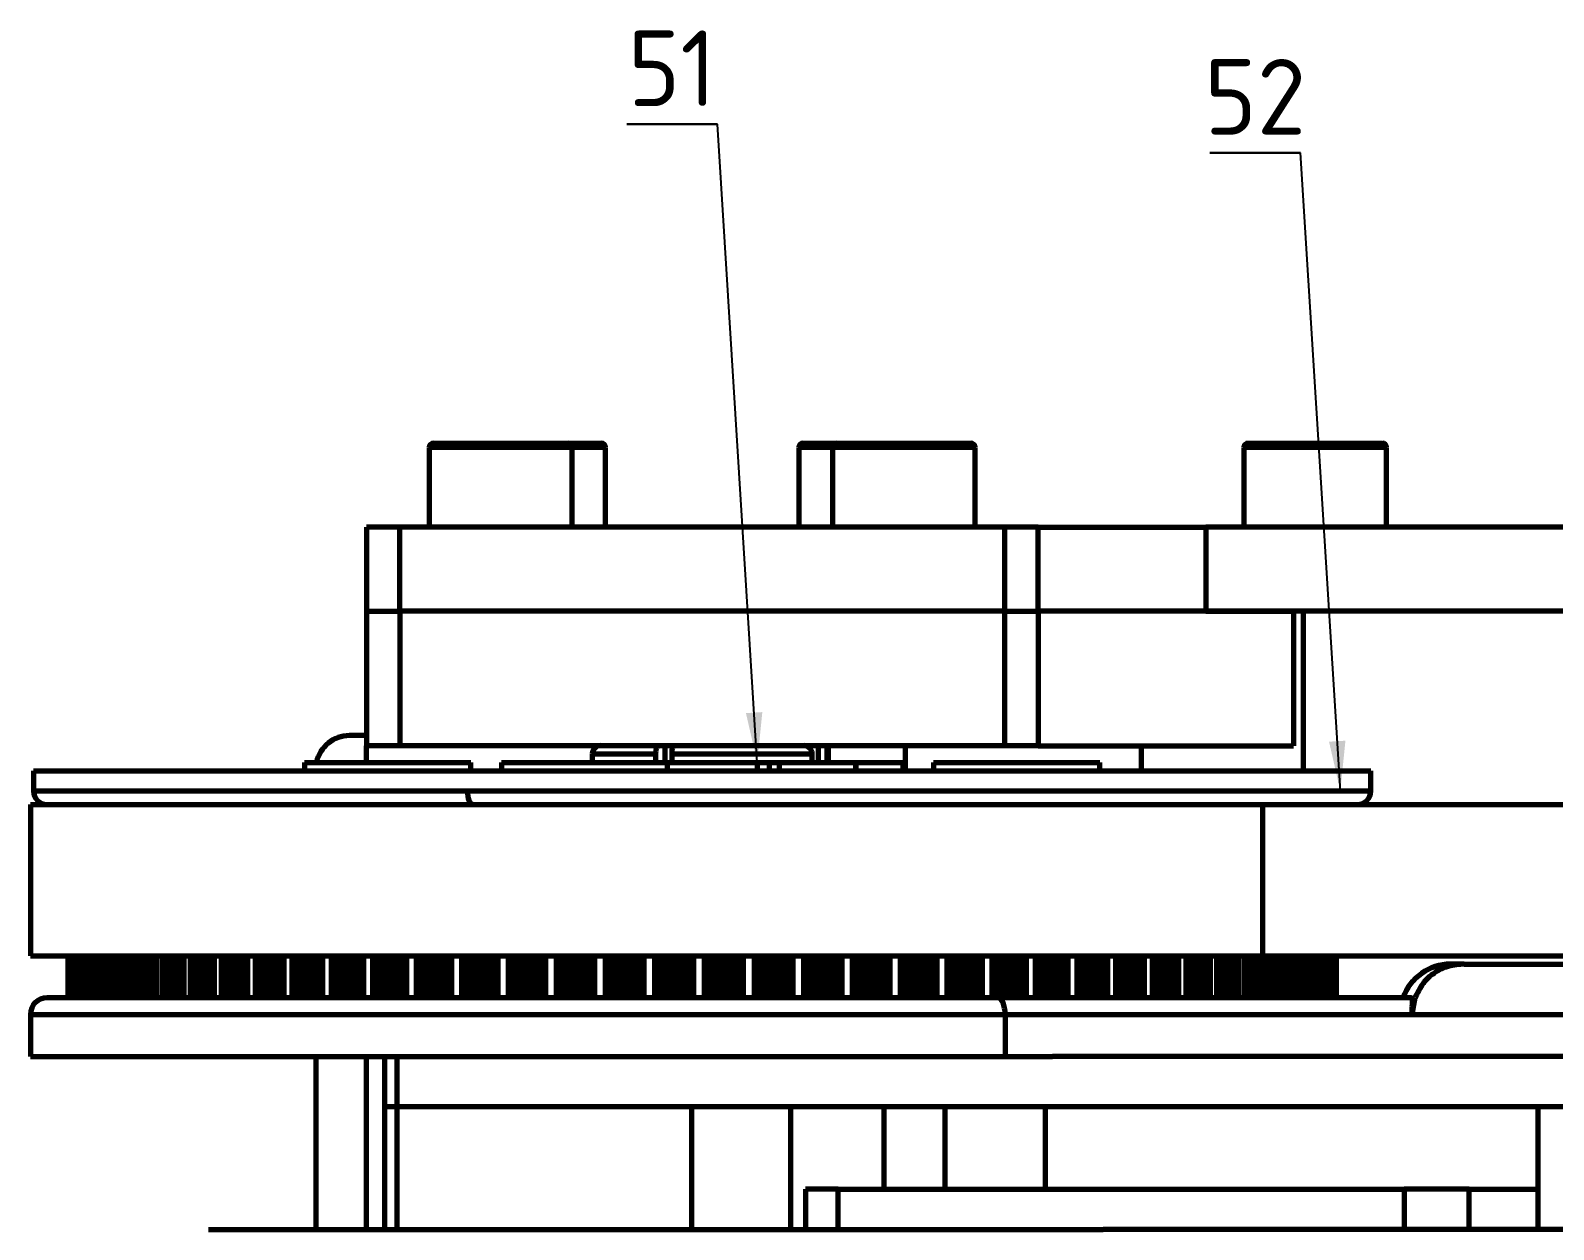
# Model space of a CAD drawing. Header units: millimetres. Extents: x -419 to 9215, y 1224 to 3301.
# Drawn here: x -247 to -146.3, y 1485.9 to 1565.2 of the extents above; entities that cross this region are included whole.
import ezdxf

# ---------------------------------------------------------------- set-up
doc = ezdxf.new("R2010")
doc.units = ezdxf.units.MM
doc.layers.add('0.3mm', color=240, linetype='Continuous', lineweight=30)
doc.layers.add('0.7mm', color=7, linetype='Continuous', lineweight=70)
doc.styles.get("Standard").update_dxf_attribs({"font": 'arial.ttf'})
doc.dimstyles.new('SLDDIMSTYLE0', dxfattribs={"dimtxt": 0.18, "dimasz": 3.302, "dimexe": 0, "dimexo": 0.0625, "dimgap": 0, "dimtad": 0, "dimtih": 1, "dimtoh": 1, "dimdec": 0, "dimrnd": 1e-09, "dimzin": 0, "dimdsep": 46, "dimtxsty": 'Standard', "dimsah": 1, "dimcen": 0.09, "dimadec": 0, "dimazin": 0, "dimtfac": 3.302, "dimtdec": 0, "dimtofl": 0, "dimtmove": 0, "dimatfit": 3, "dimfxl": 1, "dimfrac": 2, "dimtolj": 1, "dimtzin": 0, "dimarcsym": 0})

msp = doc.modelspace()

# ---------------------------------------------------------------- linework, layer by layer
at = {"layer": '0.3mm'}
for p, q in [((-201.57, 1558.98), (-207.57, 1558.98)), ((-162.99, 1557.09), (-168.99, 1557.09))]:
    msp.add_line(p, q, dxfattribs=at)
at = {"layer": '0.7mm', "color": 7, "linetype": 'Continuous', "lineweight": 70}
for p, q in [((-220.36, 1537.88), (-215.56, 1537.88)), ((-215.56, 1537.88), (-211.47, 1537.88)), ((-211.47, 1537.88), (-209.25, 1537.88)), ((-195.92, 1537.88), (-193.69, 1537.88)), ((-193.69, 1537.88), (-188.89, 1537.88)), ((-188.89, 1537.88), (-184.8, 1537.88)), ((-166.47, 1537.88), (-161.67, 1537.88)), ((-161.67, 1537.88), (-157.58, 1537.88)), ((-220.64, 1537.6), (-220.64, 1532.33)), ((-211.19, 1532.33), (-211.19, 1537.6)), ((-208.97, 1532.33), (-208.97, 1537.6)), ((-196.19, 1537.6), (-196.19, 1532.33)), ((-193.97, 1537.6), (-193.97, 1532.33)), ((-184.53, 1532.33), (-184.53, 1537.6)), ((-166.75, 1537.6), (-166.75, 1532.33)), ((-157.3, 1532.33), (-157.3, 1537.6)), ((-224.8, 1532.33), (-224.8, 1526.77)), ((-222.58, 1532.33), (-224.8, 1532.33)), ((-222.58, 1526.77), (-222.58, 1532.33)), ((-182.58, 1532.33), (-222.58, 1532.33)), ((-182.58, 1532.33), (-182.58, 1526.77)), ((-180.36, 1532.33), (-182.58, 1532.33)), ((-180.36, 1526.77), (-180.36, 1532.33)), ((-180.36, 1532.33), (-169.25, 1532.33)), ((-169.25, 1532.33), (-169.25, 1526.77)), ((-59.25, 1532.33), (-169.25, 1532.33)), ((-224.8, 1526.77), (-222.58, 1526.77)), ((-224.8, 1526.77), (-224.8, 1517.88)), ((-182.58, 1526.77), (-222.58, 1526.77)), ((-222.58, 1526.77), (-222.58, 1517.88)), ((-182.58, 1526.77), (-180.36, 1526.77)), ((-182.58, 1526.77), (-182.58, 1517.88)), ((-169.25, 1526.77), (-180.36, 1526.77)), ((-180.36, 1526.77), (-180.36, 1517.88)), ((-59.25, 1526.77), (-169.25, 1526.77)), ((-169.25, 1526.77), (-163.45, 1526.77)), ((-163.45, 1526.77), (-163.45, 1517.88)), ((-162.81, 1526.77), (-162.81, 1516.21)), ((-143.08, 1526.77), (-162.81, 1526.77)), ((-224.8, 1518.55), (-225.92, 1518.55)), ((-224.8, 1516.77), (-224.8, 1517.88)), ((-222.58, 1517.88), (-224.8, 1517.88)), ((-182.58, 1517.88), (-222.58, 1517.88)), ((-205.06, 1517.88), (-205.06, 1516.77)), ((-194.89, 1516.77), (-194.89, 1517.88)), ((-194.25, 1517.88), (-194.25, 1516.77)), ((-189.15, 1517.88), (-189.15, 1516.21)), ((-180.36, 1517.88), (-182.58, 1517.88)), ((-180.36, 1517.88), (-163.45, 1517.88)), ((-173.53, 1517.88), (-173.53, 1516.21)), ((-228.89, 1516.77), (-228.89, 1516.21)), ((-228.89, 1516.77), (-217.89, 1516.77)), ((-217.89, 1516.21), (-217.89, 1516.77)), ((-215.87, 1516.77), (-215.87, 1516.21)), ((-215.87, 1516.77), (-204.87, 1516.77)), ((-209.86, 1517.33), (-209.86, 1516.77)), ((-205.65, 1516.77), (-205.65, 1517.33)), ((-204.87, 1516.21), (-204.87, 1516.77)), ((-204.87, 1516.77), (-198.94, 1516.77)), ((-204.6, 1517.33), (-204.6, 1516.77)), ((-198.94, 1516.77), (-198.16, 1516.77)), ((-198.16, 1516.77), (-197.48, 1516.77)), ((-197.48, 1516.77), (-192.45, 1516.77)), ((-195.3, 1516.77), (-195.3, 1517.33)), ((-192.45, 1516.77), (-192.4, 1516.77)), ((-192.45, 1516.77), (-189.29, 1516.77)), ((-192.4, 1516.21), (-192.4, 1516.77)), ((-189.29, 1516.21), (-189.29, 1516.77)), ((-187.27, 1516.77), (-187.27, 1516.21)), ((-187.27, 1516.77), (-176.27, 1516.77)), ((-176.27, 1516.21), (-176.27, 1516.77)), ((-246.82, 1516.21), (-246.82, 1514.88)), ((-246.82, 1516.21), (-158.34, 1516.21)), ((-158.34, 1514.88), (-158.34, 1516.21)), ((-247.03, 1513.99), (-247.03, 1503.99)), ((-247.03, 1513.99), (-165.52, 1513.99)), ((-165.52, 1513.99), (-165.52, 1503.99)), ((-165.52, 1513.99), (-127.77, 1513.99)), ((-247.03, 1503.99), (-165.52, 1503.99)), ((-244.54, 1503.99), (-244.54, 1501.21)), ((-244.54, 1501.21), (-244.54, 1503.99)), ((-244.53, 1501.21), (-244.53, 1503.99)), ((-244.48, 1501.21), (-244.48, 1503.99)), ((-244.45, 1501.21), (-244.45, 1503.99)), ((-244.4, 1501.21), (-244.4, 1503.99)), ((-244.38, 1501.21), (-244.38, 1503.99)), ((-244.33, 1501.21), (-244.33, 1503.99)), ((-244.26, 1501.21), (-244.26, 1503.99)), ((-244.18, 1501.21), (-244.18, 1503.99)), ((-244.11, 1501.21), (-244.11, 1503.99)), ((-244, 1501.21), (-244, 1503.99)), ((-243.97, 1501.21), (-243.97, 1503.99)), ((-243.92, 1501.21), (-243.92, 1503.99)), ((-243.85, 1501.21), (-243.85, 1503.99)), ((-243.76, 1501.21), (-243.76, 1503.99)), ((-243.54, 1501.21), (-243.54, 1503.99)), ((-243.51, 1501.21), (-243.51, 1503.99)), ((-243.51, 1501.21), (-243.51, 1503.99)), ((-243.35, 1501.21), (-243.35, 1503.99)), ((-243.31, 1501.21), (-243.31, 1503.99)), ((-243.25, 1501.21), (-243.25, 1503.99)), ((-243.18, 1501.21), (-243.18, 1503.99)), ((-243.09, 1501.21), (-243.09, 1503.99)), ((-242.88, 1501.21), (-242.88, 1503.99)), ((-242.67, 1501.21), (-242.67, 1503.99)), ((-242.66, 1501.21), (-242.66, 1503.99)), ((-242.44, 1501.21), (-242.44, 1503.99)), ((-242.4, 1501.21), (-242.4, 1503.99)), ((-242.34, 1501.21), (-242.34, 1503.99)), ((-242.26, 1501.21), (-242.26, 1503.99)), ((-242.17, 1501.21), (-242.17, 1503.99)), ((-241.96, 1501.21), (-241.96, 1503.99)), ((-241.74, 1501.21), (-241.74, 1503.99)), ((-241.57, 1501.21), (-241.57, 1503.99)), ((-241.56, 1501.21), (-241.56, 1503.99)), ((-241.29, 1501.21), (-241.29, 1503.99)), ((-241.24, 1501.21), (-241.24, 1503.99)), ((-241.17, 1501.21), (-241.17, 1503.99)), ((-241.1, 1501.21), (-241.1, 1503.99)), ((-241.01, 1501.21), (-241.01, 1503.99)), ((-240.8, 1501.21), (-240.8, 1503.99)), ((-240.58, 1501.21), (-240.58, 1503.99)), ((-240.35, 1501.21), (-240.35, 1503.99)), ((-240.24, 1501.21), (-240.24, 1503.99)), ((-240.22, 1501.21), (-240.22, 1503.99)), ((-239.9, 1501.21), (-239.9, 1503.99)), ((-239.84, 1501.21), (-239.84, 1503.99)), ((-239.77, 1501.21), (-239.77, 1503.99)), ((-239.7, 1501.21), (-239.7, 1503.99)), ((-239.61, 1501.21), (-239.61, 1503.99)), ((-239.4, 1501.21), (-239.4, 1503.99)), ((-239.18, 1501.21), (-239.18, 1503.99)), ((-238.96, 1501.21), (-238.96, 1503.99)), ((-238.73, 1501.21), (-238.73, 1503.99)), ((-238.68, 1501.21), (-238.68, 1503.99)), ((-238.65, 1501.21), (-238.65, 1503.99)), ((-238.27, 1501.21), (-238.27, 1503.99)), ((-238.22, 1501.21), (-238.22, 1503.99)), ((-238.14, 1501.21), (-238.14, 1503.99)), ((-238.07, 1501.21), (-238.07, 1503.99)), ((-237.98, 1501.21), (-237.98, 1503.99)), ((-237.78, 1501.21), (-237.78, 1503.99)), ((-237.56, 1501.21), (-237.56, 1503.99)), ((-237.34, 1501.21), (-237.34, 1503.99)), ((-237.11, 1501.21), (-237.11, 1503.99)), ((-236.92, 1501.21), (-236.92, 1503.99)), ((-236.89, 1501.21), (-236.89, 1503.99)), ((-236.89, 1501.21), (-236.89, 1503.99)), ((-236.85, 1501.21), (-236.85, 1503.99)), ((-236.43, 1501.21), (-236.43, 1503.99)), ((-236.37, 1501.21), (-236.37, 1503.99)), ((-236.3, 1501.21), (-236.3, 1503.99)), ((-236.22, 1501.21), (-236.22, 1503.99)), ((-236.13, 1501.21), (-236.13, 1503.99)), ((-235.94, 1501.21), (-235.94, 1503.99)), ((-235.73, 1501.21), (-235.73, 1503.99)), ((-235.51, 1501.21), (-235.51, 1503.99)), ((-235.28, 1501.21), (-235.28, 1503.99)), ((-235.08, 1501.21), (-235.08, 1503.99)), ((-234.91, 1501.21), (-234.91, 1503.99)), ((-234.9, 1501.21), (-234.9, 1503.99)), ((-234.89, 1501.21), (-234.89, 1503.99)), ((-234.85, 1501.21), (-234.85, 1503.99)), ((-234.38, 1501.21), (-234.38, 1503.99)), ((-234.32, 1501.21), (-234.32, 1503.99)), ((-234.24, 1501.21), (-234.24, 1503.99)), ((-234.16, 1501.21), (-234.16, 1503.99)), ((-234.08, 1501.21), (-234.08, 1503.99)), ((-233.89, 1501.21), (-233.89, 1503.99)), ((-233.69, 1501.21), (-233.69, 1503.99)), ((-233.48, 1501.21), (-233.48, 1503.99)), ((-233.25, 1501.21), (-233.25, 1503.99)), ((-233.05, 1501.21), (-233.05, 1503.99)), ((-232.86, 1501.21), (-232.86, 1503.99)), ((-232.71, 1501.21), (-232.71, 1503.99)), ((-232.69, 1501.21), (-232.69, 1503.99)), ((-232.64, 1501.21), (-232.64, 1503.99)), ((-232.14, 1501.21), (-232.14, 1503.99)), ((-232.07, 1501.21), (-232.07, 1503.99)), ((-231.99, 1501.21), (-231.99, 1503.99)), ((-231.91, 1501.21), (-231.91, 1503.99)), ((-231.83, 1501.21), (-231.83, 1503.99)), ((-231.66, 1501.21), (-231.66, 1503.99)), ((-231.46, 1501.21), (-231.46, 1503.99)), ((-231.25, 1501.21), (-231.25, 1503.99)), ((-231.03, 1501.21), (-231.03, 1503.99)), ((-230.82, 1501.21), (-230.82, 1503.99)), ((-230.63, 1501.21), (-230.63, 1503.99)), ((-230.46, 1501.21), (-230.46, 1503.99)), ((-230.33, 1501.21), (-230.33, 1503.99)), ((-230.31, 1501.21), (-230.31, 1503.99)), ((-230.25, 1501.21), (-230.25, 1503.99)), ((-229.71, 1501.21), (-229.71, 1503.99)), ((-229.63, 1501.21), (-229.63, 1503.99)), ((-229.56, 1501.21), (-229.56, 1503.99)), ((-229.48, 1501.21), (-229.48, 1503.99)), ((-229.4, 1501.21), (-229.4, 1503.99)), ((-229.24, 1501.21), (-229.24, 1503.99)), ((-229.05, 1501.21), (-229.05, 1503.99)), ((-228.85, 1501.21), (-228.85, 1503.99)), ((-228.63, 1501.21), (-228.63, 1503.99)), ((-228.42, 1501.21), (-228.42, 1503.99)), ((-228.23, 1501.21), (-228.23, 1503.99)), ((-228.05, 1501.21), (-228.05, 1503.99)), ((-227.89, 1501.21), (-227.89, 1503.99)), ((-227.78, 1501.21), (-227.78, 1503.99)), ((-227.78, 1501.21), (-227.78, 1503.99)), ((-227.75, 1501.21), (-227.75, 1503.99)), ((-227.69, 1501.21), (-227.69, 1503.99)), ((-227.11, 1501.21), (-227.11, 1503.99)), ((-227.04, 1501.21), (-227.04, 1503.99)), ((-226.96, 1501.21), (-226.96, 1503.99)), ((-226.88, 1501.21), (-226.88, 1503.99)), ((-226.81, 1501.21), (-226.81, 1503.99)), ((-226.66, 1501.21), (-226.66, 1503.99)), ((-226.48, 1501.21), (-226.48, 1503.99)), ((-226.28, 1501.21), (-226.28, 1503.99)), ((-226.07, 1501.21), (-226.07, 1503.99)), ((-225.87, 1501.21), (-225.87, 1503.99)), ((-225.67, 1501.21), (-225.67, 1503.99)), ((-225.49, 1501.21), (-225.49, 1503.99)), ((-225.32, 1501.21), (-225.32, 1503.99)), ((-225.17, 1501.21), (-225.17, 1503.99)), ((-225.08, 1501.21), (-225.08, 1503.99)), ((-225.07, 1501.21), (-225.07, 1503.99)), ((-225.04, 1501.21), (-225.04, 1503.99)), ((-224.98, 1501.21), (-224.98, 1503.99)), ((-224.37, 1501.21), (-224.37, 1503.99)), ((-224.29, 1501.21), (-224.29, 1503.99)), ((-224.21, 1501.21), (-224.21, 1503.99)), ((-224.13, 1501.21), (-224.13, 1503.99)), ((-224.07, 1501.21), (-224.07, 1503.99)), ((-223.93, 1501.21), (-223.93, 1503.99)), ((-223.76, 1501.21), (-223.76, 1503.99)), ((-223.57, 1501.21), (-223.57, 1503.99)), ((-223.37, 1501.21), (-223.37, 1503.99)), ((-223.17, 1501.21), (-223.17, 1503.99)), ((-222.97, 1501.21), (-222.97, 1503.99)), ((-222.78, 1501.21), (-222.78, 1503.99)), ((-222.61, 1501.21), (-222.61, 1503.99)), ((-222.45, 1501.21), (-222.45, 1503.99)), ((-222.31, 1501.21), (-222.31, 1503.99)), ((-222.24, 1501.21), (-222.24, 1503.99)), ((-222.23, 1501.21), (-222.23, 1503.99)), ((-222.19, 1501.21), (-222.19, 1503.99)), ((-222.13, 1501.21), (-222.13, 1503.99)), ((-221.49, 1501.21), (-221.49, 1503.99)), ((-221.4, 1501.21), (-221.4, 1503.99)), ((-221.33, 1501.21), (-221.33, 1503.99)), ((-221.25, 1501.21), (-221.25, 1503.99)), ((-221.19, 1501.21), (-221.19, 1503.99)), ((-221.06, 1501.21), (-221.06, 1503.99)), ((-220.91, 1501.21), (-220.91, 1503.99)), ((-220.73, 1501.21), (-220.73, 1503.99)), ((-220.54, 1501.21), (-220.54, 1503.99)), ((-220.34, 1501.21), (-220.34, 1503.99)), ((-220.14, 1501.21), (-220.14, 1503.99)), ((-219.95, 1501.21), (-219.95, 1503.99)), ((-219.77, 1501.21), (-219.77, 1503.99)), ((-219.6, 1501.21), (-219.6, 1503.99)), ((-219.46, 1501.21), (-219.46, 1503.99)), ((-219.34, 1501.21), (-219.34, 1503.99)), ((-219.29, 1501.21), (-219.29, 1503.99)), ((-219.27, 1501.21), (-219.27, 1503.99)), ((-219.22, 1501.21), (-219.22, 1503.99)), ((-219.15, 1501.21), (-219.15, 1503.99)), ((-218.49, 1501.21), (-218.49, 1503.99)), ((-218.4, 1501.21), (-218.4, 1503.99)), ((-218.33, 1501.21), (-218.33, 1503.99)), ((-218.26, 1501.21), (-218.26, 1503.99)), ((-218.2, 1501.21), (-218.2, 1503.99)), ((-218.09, 1501.21), (-218.09, 1503.99)), ((-217.94, 1501.21), (-217.94, 1503.99)), ((-217.78, 1501.21), (-217.78, 1503.99)), ((-217.6, 1501.21), (-217.6, 1503.99)), ((-217.4, 1501.21), (-217.4, 1503.99)), ((-217.21, 1501.21), (-217.21, 1503.99)), ((-217.01, 1501.21), (-217.01, 1503.99)), ((-216.83, 1501.21), (-216.83, 1503.99)), ((-216.65, 1501.21), (-216.65, 1503.99)), ((-216.5, 1501.21), (-216.5, 1503.99)), ((-216.37, 1501.21), (-216.37, 1503.99)), ((-216.26, 1501.21), (-216.26, 1503.99)), ((-216.22, 1501.21), (-216.22, 1503.99)), ((-216.2, 1501.21), (-216.2, 1503.99)), ((-216.15, 1501.21), (-216.15, 1503.99)), ((-216.08, 1501.21), (-216.08, 1503.99)), ((-215.39, 1501.21), (-215.39, 1503.99)), ((-215.31, 1501.21), (-215.31, 1503.99)), ((-215.23, 1501.21), (-215.23, 1503.99)), ((-215.17, 1501.21), (-215.17, 1503.99)), ((-215.12, 1501.21), (-215.12, 1503.99)), ((-215.02, 1501.21), (-215.02, 1503.99)), ((-214.89, 1501.21), (-214.89, 1503.99)), ((-214.74, 1501.21), (-214.74, 1503.99)), ((-214.56, 1501.21), (-214.56, 1503.99)), ((-214.37, 1501.21), (-214.37, 1503.99)), ((-214.18, 1501.21), (-214.18, 1503.99)), ((-213.99, 1501.21), (-213.99, 1503.99)), ((-213.8, 1501.21), (-213.8, 1503.99)), ((-213.62, 1501.21), (-213.62, 1503.99)), ((-213.45, 1501.21), (-213.45, 1503.99)), ((-213.31, 1501.21), (-213.31, 1503.99)), ((-213.19, 1501.21), (-213.19, 1503.99)), ((-213.12, 1501.21), (-213.12, 1503.99)), ((-213.08, 1501.21), (-213.08, 1503.99)), ((-213.08, 1501.21), (-213.08, 1503.99)), ((-213.05, 1501.21), (-213.05, 1503.99)), ((-212.99, 1501.21), (-212.99, 1503.99)), ((-212.92, 1501.21), (-212.92, 1503.99)), ((-212.22, 1501.21), (-212.22, 1503.99)), ((-212.13, 1501.21), (-212.13, 1503.99)), ((-212.06, 1501.21), (-212.06, 1503.99)), ((-212, 1501.21), (-212, 1503.99)), ((-211.95, 1501.21), (-211.95, 1503.99)), ((-211.87, 1501.21), (-211.87, 1503.99)), ((-211.75, 1501.21), (-211.75, 1503.99)), ((-211.62, 1501.21), (-211.62, 1503.99)), ((-211.45, 1501.21), (-211.45, 1503.99)), ((-211.27, 1501.21), (-211.27, 1503.99)), ((-211.08, 1501.21), (-211.08, 1503.99)), ((-210.89, 1501.21), (-210.89, 1503.99)), ((-210.7, 1501.21), (-210.7, 1503.99)), ((-210.51, 1501.21), (-210.51, 1503.99)), ((-210.34, 1501.21), (-210.34, 1503.99)), ((-210.19, 1501.21), (-210.19, 1503.99)), ((-210.06, 1501.21), (-210.06, 1503.99)), ((-209.97, 1501.21), (-209.97, 1503.99)), ((-209.91, 1501.21), (-209.91, 1503.99)), ((-209.88, 1501.21), (-209.88, 1503.99)), ((-209.88, 1501.21), (-209.88, 1503.99)), ((-209.87, 1501.21), (-209.87, 1503.99)), ((-209.83, 1501.21), (-209.83, 1503.99)), ((-209.77, 1501.21), (-209.77, 1503.99)), ((-209.69, 1501.21), (-209.69, 1503.99)), ((-208.98, 1501.21), (-208.98, 1503.99)), ((-208.9, 1501.21), (-208.9, 1503.99)), ((-208.83, 1501.21), (-208.83, 1503.99)), ((-208.77, 1501.21), (-208.77, 1503.99)), ((-208.73, 1501.21), (-208.73, 1503.99)), ((-208.66, 1501.21), (-208.66, 1503.99)), ((-208.56, 1501.21), (-208.56, 1503.99)), ((-208.44, 1501.21), (-208.44, 1503.99)), ((-208.29, 1501.21), (-208.29, 1503.99)), ((-208.11, 1501.21), (-208.11, 1503.99)), ((-207.93, 1501.21), (-207.93, 1503.99)), ((-207.74, 1501.21), (-207.74, 1503.99)), ((-207.55, 1501.21), (-207.55, 1503.99)), ((-207.36, 1501.21), (-207.36, 1503.99)), ((-207.18, 1501.21), (-207.18, 1503.99)), ((-207.02, 1501.21), (-207.02, 1503.99)), ((-206.87, 1501.21), (-206.87, 1503.99)), ((-206.77, 1501.21), (-206.77, 1503.99)), ((-206.7, 1501.21), (-206.7, 1503.99)), ((-206.65, 1501.21), (-206.65, 1503.99)), ((-206.63, 1501.21), (-206.63, 1503.99)), ((-206.61, 1501.21), (-206.61, 1503.99)), ((-206.57, 1501.21), (-206.57, 1503.99)), ((-206.51, 1501.21), (-206.51, 1503.99)), ((-206.43, 1501.21), (-206.43, 1503.99)), ((-205.71, 1501.21), (-205.71, 1503.99)), ((-205.63, 1501.21), (-205.63, 1503.99)), ((-205.56, 1501.21), (-205.56, 1503.99)), ((-205.5, 1501.21), (-205.5, 1503.99)), ((-205.47, 1501.21), (-205.47, 1503.99)), ((-205.42, 1501.21), (-205.42, 1503.99)), ((-205.34, 1501.21), (-205.34, 1503.99)), ((-205.23, 1501.21), (-205.23, 1503.99)), ((-205.09, 1501.21), (-205.09, 1503.99)), ((-204.93, 1501.21), (-204.93, 1503.99)), ((-204.75, 1501.21), (-204.75, 1503.99)), ((-204.56, 1501.21), (-204.56, 1503.99)), ((-204.37, 1501.21), (-204.37, 1503.99)), ((-204.18, 1501.21), (-204.18, 1503.99)), ((-203.99, 1501.21), (-203.99, 1503.99)), ((-203.82, 1501.21), (-203.82, 1503.99)), ((-203.67, 1501.21), (-203.67, 1503.99)), ((-203.55, 1501.21), (-203.55, 1503.99)), ((-203.46, 1501.21), (-203.46, 1503.99)), ((-203.39, 1501.21), (-203.39, 1503.99)), ((-203.36, 1501.21), (-203.36, 1503.99)), ((-203.33, 1501.21), (-203.33, 1503.99)), ((-203.29, 1501.21), (-203.29, 1503.99)), ((-203.22, 1501.21), (-203.22, 1503.99)), ((-203.14, 1501.21), (-203.14, 1503.99)), ((-202.42, 1501.21), (-202.42, 1503.99)), ((-202.33, 1501.21), (-202.33, 1503.99)), ((-202.27, 1501.21), (-202.27, 1503.99)), ((-202.22, 1501.21), (-202.22, 1503.99)), ((-202.2, 1501.21), (-202.2, 1503.99)), ((-202.16, 1501.21), (-202.16, 1503.99)), ((-202.09, 1501.21), (-202.09, 1503.99)), ((-202, 1501.21), (-202, 1503.99)), ((-201.88, 1501.21), (-201.88, 1503.99)), ((-201.72, 1501.21), (-201.72, 1503.99)), ((-201.55, 1501.21), (-201.55, 1503.99)), ((-201.37, 1501.21), (-201.37, 1503.99)), ((-201.18, 1501.21), (-201.18, 1503.99)), ((-200.98, 1501.21), (-200.98, 1503.99)), ((-200.8, 1501.21), (-200.8, 1503.99)), ((-200.62, 1501.21), (-200.62, 1503.99)), ((-200.45, 1501.21), (-200.45, 1503.99)), ((-200.32, 1501.21), (-200.32, 1503.99)), ((-200.21, 1501.21), (-200.21, 1503.99)), ((-200.13, 1501.21), (-200.13, 1503.99)), ((-200.08, 1501.21), (-200.08, 1503.99)), ((-200.05, 1501.21), (-200.05, 1503.99)), ((-200, 1501.21), (-200, 1503.99)), ((-199.93, 1501.21), (-199.93, 1503.99)), ((-199.84, 1501.21), (-199.84, 1503.99)), ((-199.13, 1501.21), (-199.13, 1503.99)), ((-199.04, 1501.21), (-199.04, 1503.99)), ((-198.98, 1501.21), (-198.98, 1503.99)), ((-198.94, 1501.21), (-198.94, 1503.99)), ((-198.92, 1501.21), (-198.92, 1503.99)), ((-198.9, 1501.21), (-198.9, 1503.99)), ((-198.85, 1501.21), (-198.85, 1503.99)), ((-198.78, 1501.21), (-198.78, 1503.99)), ((-198.67, 1501.21), (-198.67, 1503.99)), ((-198.52, 1501.21), (-198.52, 1503.99)), ((-198.36, 1501.21), (-198.36, 1503.99)), ((-198.18, 1501.21), (-198.18, 1503.99)), ((-197.99, 1501.21), (-197.99, 1503.99)), ((-197.8, 1501.21), (-197.8, 1503.99)), ((-197.61, 1501.21), (-197.61, 1503.99)), ((-197.43, 1501.21), (-197.43, 1503.99)), ((-197.25, 1501.21), (-197.25, 1503.99)), ((-197.1, 1501.21), (-197.1, 1503.99)), ((-196.98, 1501.21), (-196.98, 1503.99)), ((-196.89, 1501.21), (-196.89, 1503.99)), ((-196.82, 1501.21), (-196.82, 1503.99)), ((-196.78, 1501.21), (-196.78, 1503.99)), ((-196.72, 1501.21), (-196.72, 1503.99)), ((-196.65, 1501.21), (-196.65, 1503.99)), ((-196.57, 1501.21), (-196.57, 1503.99)), ((-195.86, 1501.21), (-195.86, 1503.99)), ((-195.78, 1501.21), (-195.78, 1503.99)), ((-195.72, 1501.21), (-195.72, 1503.99)), ((-195.68, 1501.21), (-195.68, 1503.99)), ((-195.67, 1501.21), (-195.67, 1503.99)), ((-195.66, 1501.21), (-195.66, 1503.99)), ((-195.63, 1501.21), (-195.63, 1503.99)), ((-195.57, 1501.21), (-195.57, 1503.99)), ((-195.48, 1501.21), (-195.48, 1503.99)), ((-195.35, 1501.21), (-195.35, 1503.99)), ((-195.2, 1501.21), (-195.2, 1503.99)), ((-195.02, 1501.21), (-195.02, 1503.99)), ((-194.84, 1501.21), (-194.84, 1503.99)), ((-194.65, 1501.21), (-194.65, 1503.99)), ((-194.46, 1501.21), (-194.46, 1503.99)), ((-194.27, 1501.21), (-194.27, 1503.99)), ((-194.08, 1501.21), (-194.08, 1503.99)), ((-193.92, 1501.21), (-193.92, 1503.99)), ((-193.79, 1501.21), (-193.79, 1503.99)), ((-193.68, 1501.21), (-193.68, 1503.99)), ((-193.59, 1501.21), (-193.59, 1503.99)), ((-193.55, 1501.21), (-193.55, 1503.99)), ((-193.49, 1501.21), (-193.49, 1503.99)), ((-193.41, 1501.21), (-193.41, 1503.99)), ((-193.33, 1501.21), (-193.33, 1503.99)), ((-192.63, 1501.21), (-192.63, 1503.99)), ((-192.55, 1501.21), (-192.55, 1503.99)), ((-192.5, 1501.21), (-192.5, 1503.99)), ((-192.46, 1501.21), (-192.46, 1503.99)), ((-192.46, 1501.21), (-192.46, 1503.99)), ((-192.46, 1501.21), (-192.46, 1503.99)), ((-192.42, 1501.21), (-192.42, 1503.99)), ((-192.34, 1501.21), (-192.34, 1503.99)), ((-192.22, 1501.21), (-192.22, 1503.99)), ((-192.08, 1501.21), (-192.08, 1503.99)), ((-191.91, 1501.21), (-191.91, 1503.99)), ((-191.73, 1501.21), (-191.73, 1503.99)), ((-191.54, 1501.21), (-191.54, 1503.99)), ((-191.35, 1501.21), (-191.35, 1503.99)), ((-191.16, 1501.21), (-191.16, 1503.99)), ((-190.97, 1501.21), (-190.97, 1503.99)), ((-190.79, 1501.21), (-190.79, 1503.99)), ((-190.65, 1501.21), (-190.65, 1503.99)), ((-190.52, 1501.21), (-190.52, 1503.99)), ((-190.42, 1501.21), (-190.42, 1503.99)), ((-190.37, 1501.21), (-190.37, 1503.99)), ((-190.31, 1501.21), (-190.31, 1503.99)), ((-190.23, 1501.21), (-190.23, 1503.99)), ((-190.14, 1501.21), (-190.14, 1503.99)), ((-189.46, 1501.21), (-189.46, 1503.99)), ((-189.39, 1501.21), (-189.39, 1503.99)), ((-189.34, 1501.21), (-189.34, 1503.99)), ((-189.31, 1501.21), (-189.31, 1503.99)), ((-189.27, 1501.21), (-189.27, 1503.99)), ((-189.16, 1501.21), (-189.16, 1503.99)), ((-189.02, 1501.21), (-189.02, 1503.99)), ((-188.87, 1501.21), (-188.87, 1503.99)), ((-188.69, 1501.21), (-188.69, 1503.99)), ((-188.51, 1501.21), (-188.51, 1503.99)), ((-188.31, 1501.21), (-188.31, 1503.99)), ((-188.12, 1501.21), (-188.12, 1503.99)), ((-187.92, 1501.21), (-187.92, 1503.99)), ((-187.74, 1501.21), (-187.74, 1503.99)), ((-187.58, 1501.21), (-187.58, 1503.99)), ((-187.44, 1501.21), (-187.44, 1503.99)), ((-187.32, 1501.21), (-187.32, 1503.99)), ((-187.27, 1501.21), (-187.27, 1503.99)), ((-187.2, 1501.21), (-187.2, 1503.99)), ((-187.12, 1501.21), (-187.12, 1503.99)), ((-187.04, 1501.21), (-187.04, 1503.99)), ((-186.37, 1501.21), (-186.37, 1503.99)), ((-186.3, 1501.21), (-186.3, 1503.99)), ((-186.26, 1501.21), (-186.26, 1503.99)), ((-186.24, 1501.21), (-186.24, 1503.99)), ((-186.17, 1501.21), (-186.17, 1503.99)), ((-186.05, 1501.21), (-186.05, 1503.99)), ((-185.9, 1501.21), (-185.9, 1503.99)), ((-185.74, 1501.21), (-185.74, 1503.99)), ((-185.56, 1501.21), (-185.56, 1503.99)), ((-185.37, 1501.21), (-185.37, 1503.99)), ((-185.17, 1501.21), (-185.17, 1503.99)), ((-184.97, 1501.21), (-184.97, 1503.99)), ((-184.78, 1501.21), (-184.78, 1503.99)), ((-184.6, 1501.21), (-184.6, 1503.99)), ((-184.45, 1501.21), (-184.45, 1503.99)), ((-184.32, 1501.21), (-184.32, 1503.99)), ((-184.26, 1501.21), (-184.26, 1503.99)), ((-184.19, 1501.21), (-184.19, 1503.99)), ((-184.11, 1501.21), (-184.11, 1503.99)), ((-184.03, 1501.21), (-184.03, 1503.99)), ((-183.39, 1501.21), (-183.39, 1503.99)), ((-183.32, 1501.21), (-183.32, 1503.99)), ((-183.28, 1501.21), (-183.28, 1503.99)), ((-183.27, 1501.21), (-183.27, 1503.99)), ((-183.18, 1501.21), (-183.18, 1503.99)), ((-183.05, 1501.21), (-183.05, 1503.99)), ((-182.89, 1501.21), (-182.89, 1503.99)), ((-182.71, 1501.21), (-182.71, 1503.99)), ((-182.52, 1501.21), (-182.52, 1503.99)), ((-182.33, 1501.21), (-182.33, 1503.99)), ((-182.13, 1501.21), (-182.13, 1503.99)), ((-181.92, 1501.21), (-181.92, 1503.99)), ((-181.74, 1501.21), (-181.74, 1503.99)), ((-181.57, 1501.21), (-181.57, 1503.99)), ((-181.43, 1501.21), (-181.43, 1503.99)), ((-181.37, 1501.21), (-181.37, 1503.99)), ((-181.29, 1501.21), (-181.29, 1503.99)), ((-181.21, 1501.21), (-181.21, 1503.99)), ((-181.13, 1501.21), (-181.13, 1503.99)), ((-180.52, 1501.21), (-180.52, 1503.99)), ((-180.46, 1501.21), (-180.46, 1503.99)), ((-180.42, 1501.21), (-180.42, 1503.99)), ((-180.41, 1501.21), (-180.41, 1503.99)), ((-180.31, 1501.21), (-180.31, 1503.99)), ((-180.16, 1501.21), (-180.16, 1503.99)), ((-179.99, 1501.21), (-179.99, 1503.99)), ((-179.81, 1501.21), (-179.81, 1503.99)), ((-179.61, 1501.21), (-179.61, 1503.99)), ((-179.41, 1501.21), (-179.41, 1503.99)), ((-179.2, 1501.21), (-179.2, 1503.99)), ((-179, 1501.21), (-179, 1503.99)), ((-178.83, 1501.21), (-178.83, 1503.99)), ((-178.67, 1501.21), (-178.67, 1503.99)), ((-178.6, 1501.21), (-178.6, 1503.99)), ((-178.53, 1501.21), (-178.53, 1503.99)), ((-178.45, 1501.21), (-178.45, 1503.99)), ((-178.37, 1501.21), (-178.37, 1503.99)), ((-177.78, 1501.21), (-177.78, 1503.99)), ((-177.73, 1501.21), (-177.73, 1503.99)), ((-177.7, 1501.21), (-177.7, 1503.99)), ((-177.7, 1501.21), (-177.7, 1503.99)), ((-177.57, 1501.21), (-177.57, 1503.99)), ((-177.41, 1501.21), (-177.41, 1503.99)), ((-177.23, 1501.21), (-177.23, 1503.99)), ((-177.04, 1501.21), (-177.04, 1503.99)), ((-176.83, 1501.21), (-176.83, 1503.99)), ((-176.61, 1501.21), (-176.61, 1503.99)), ((-176.41, 1501.21), (-176.41, 1503.99)), ((-176.22, 1501.21), (-176.22, 1503.99)), ((-176.06, 1501.21), (-176.06, 1503.99)), ((-175.99, 1501.21), (-175.99, 1503.99)), ((-175.91, 1501.21), (-175.91, 1503.99)), ((-175.83, 1501.21), (-175.83, 1503.99)), ((-175.75, 1501.21), (-175.75, 1503.99)), ((-175.21, 1501.21), (-175.21, 1503.99)), ((-175.15, 1501.21), (-175.15, 1503.99)), ((-175.13, 1501.21), (-175.13, 1503.99)), ((-174.98, 1501.21), (-174.98, 1503.99)), ((-174.81, 1501.21), (-174.81, 1503.99)), ((-174.62, 1501.21), (-174.62, 1503.99)), ((-174.41, 1501.21), (-174.41, 1503.99)), ((-174.19, 1501.21), (-174.19, 1503.99)), ((-173.98, 1501.21), (-173.98, 1503.99)), ((-173.79, 1501.21), (-173.79, 1503.99)), ((-173.61, 1501.21), (-173.61, 1503.99)), ((-173.53, 1501.21), (-173.53, 1503.99)), ((-173.46, 1501.21), (-173.46, 1503.99)), ((-173.38, 1501.21), (-173.38, 1503.99)), ((-173.31, 1501.21), (-173.31, 1503.99)), ((-172.79, 1501.21), (-172.79, 1503.99)), ((-172.75, 1501.21), (-172.75, 1503.99)), ((-172.73, 1501.21), (-172.73, 1503.99)), ((-172.72, 1501.21), (-172.72, 1503.99)), ((-172.56, 1501.21), (-172.56, 1503.99)), ((-172.37, 1501.21), (-172.37, 1503.99)), ((-172.17, 1501.21), (-172.17, 1503.99)), ((-171.94, 1501.21), (-171.94, 1503.99)), ((-171.73, 1501.21), (-171.73, 1503.99)), ((-171.53, 1501.21), (-171.53, 1503.99)), ((-171.34, 1501.21), (-171.34, 1503.99)), ((-171.26, 1501.21), (-171.26, 1503.99)), ((-171.18, 1501.21), (-171.18, 1503.99)), ((-171.11, 1501.21), (-171.11, 1503.99)), ((-171.04, 1501.21), (-171.04, 1503.99)), ((-170.57, 1501.21), (-170.57, 1503.99)), ((-170.53, 1501.21), (-170.53, 1503.99)), ((-170.52, 1501.21), (-170.52, 1503.99)), ((-170.49, 1501.21), (-170.49, 1503.99)), ((-170.31, 1501.21), (-170.31, 1503.99)), ((-170.11, 1501.21), (-170.11, 1503.99)), ((-169.88, 1501.21), (-169.88, 1503.99)), ((-169.67, 1501.21), (-169.67, 1503.99)), ((-169.46, 1501.21), (-169.46, 1503.99)), ((-169.26, 1501.21), (-169.26, 1503.99)), ((-169.18, 1501.21), (-169.18, 1503.99)), ((-169.1, 1501.21), (-169.1, 1503.99)), ((-169.03, 1501.21), (-169.03, 1503.99)), ((-168.96, 1501.21), (-168.96, 1503.99)), ((-168.54, 1501.21), (-168.54, 1503.99)), ((-168.5, 1501.21), (-168.5, 1503.99)), ((-168.5, 1501.21), (-168.5, 1503.99)), ((-168.45, 1501.21), (-168.45, 1503.99)), ((-168.26, 1501.21), (-168.26, 1503.99)), ((-168.03, 1501.21), (-168.03, 1503.99)), ((-167.81, 1501.21), (-167.81, 1503.99)), ((-167.59, 1501.21), (-167.59, 1503.99)), ((-167.39, 1501.21), (-167.39, 1503.99)), ((-167.31, 1501.21), (-167.31, 1503.99)), ((-167.23, 1501.21), (-167.23, 1503.99)), ((-167.16, 1501.21), (-167.16, 1503.99)), ((-167.1, 1501.21), (-167.1, 1503.99)), ((-166.72, 1501.21), (-166.72, 1503.99)), ((-166.69, 1501.21), (-166.69, 1503.99)), ((-166.61, 1501.21), (-166.61, 1503.99)), ((-166.38, 1501.21), (-166.38, 1503.99)), ((-166.16, 1501.21), (-166.16, 1503.99)), ((-165.94, 1501.21), (-165.94, 1503.99)), ((-165.74, 1501.21), (-165.74, 1503.99)), ((-165.65, 1501.21), (-165.65, 1503.99)), ((-165.57, 1501.21), (-165.57, 1503.99)), ((-165.52, 1503.99), (-130.32, 1503.99)), ((-165.5, 1501.21), (-165.5, 1503.99)), ((-165.45, 1501.21), (-165.45, 1503.99)), ((-165.12, 1501.21), (-165.12, 1503.99)), ((-165.1, 1501.21), (-165.1, 1503.99)), ((-164.96, 1501.21), (-164.96, 1503.99)), ((-164.74, 1501.21), (-164.74, 1503.99)), ((-164.52, 1501.21), (-164.52, 1503.99)), ((-164.31, 1501.21), (-164.31, 1503.99)), ((-164.22, 1501.21), (-164.22, 1503.99)), ((-164.14, 1501.21), (-164.14, 1503.99)), ((-164.08, 1501.21), (-164.08, 1503.99)), ((-164.03, 1501.21), (-164.03, 1503.99)), ((-163.75, 1501.21), (-163.75, 1503.99)), ((-163.74, 1501.21), (-163.74, 1503.99)), ((-163.55, 1501.21), (-163.55, 1503.99)), ((-163.33, 1501.21), (-163.33, 1503.99)), ((-163.12, 1501.21), (-163.12, 1503.99)), ((-163.03, 1501.21), (-163.03, 1503.99)), ((-162.95, 1501.21), (-162.95, 1503.99)), ((-162.89, 1501.21), (-162.89, 1503.99)), ((-162.85, 1501.21), (-162.85, 1503.99)), ((-162.62, 1501.21), (-162.62, 1503.99)), ((-162.61, 1501.21), (-162.61, 1503.99)), ((-162.61, 1501.21), (-162.61, 1503.99)), ((-162.38, 1501.21), (-162.38, 1503.99)), ((-162.17, 1501.21), (-162.17, 1503.99)), ((-162.08, 1501.21), (-162.08, 1503.99)), ((-162.01, 1501.21), (-162.01, 1503.99)), ((-161.95, 1501.21), (-161.95, 1503.99)), ((-161.91, 1501.21), (-161.91, 1503.99)), ((-161.74, 1501.21), (-161.74, 1503.99)), ((-161.74, 1501.21), (-161.74, 1503.99)), ((-161.69, 1501.21), (-161.69, 1503.99)), ((-161.47, 1501.21), (-161.47, 1503.99)), ((-161.38, 1501.21), (-161.38, 1503.99)), ((-161.31, 1501.21), (-161.31, 1503.99)), ((-161.26, 1501.21), (-161.26, 1503.99)), ((-161.23, 1501.21), (-161.23, 1503.99)), ((-161.11, 1501.21), (-161.11, 1503.99)), ((-161.02, 1501.21), (-161.02, 1503.99)), ((-160.94, 1501.21), (-160.94, 1503.99)), ((-160.87, 1501.21), (-160.87, 1503.99)), ((-160.82, 1501.21), (-160.82, 1503.99)), ((-160.8, 1501.21), (-160.8, 1503.99)), ((-160.74, 1501.21), (-160.74, 1503.99)), ((-160.69, 1501.21), (-160.69, 1503.99)), ((-160.64, 1501.21), (-160.64, 1503.99)), ((-160.62, 1501.21), (-160.62, 1503.99)), ((-160.62, 1501.21), (-160.62, 1503.99)), ((-152.16, 1503.44), (-153.07, 1503.44)), ((-183.04, 1501.21), (-245.92, 1501.21)), ((-155.61, 1500.1), (-155.42, 1501.21)), ((-247.03, 1500.1), (-247.03, 1497.33)), ((-182.53, 1500.1), (-182.53, 1497.33)), ((-247.03, 1497.33), (-182.53, 1497.33)), ((-228.14, 1497.33), (-228.14, 1485.89)), ((-224.8, 1485.89), (-224.8, 1497.33)), ((-223.61, 1497.33), (-223.61, 1493.99)), ((-222.76, 1493.99), (-222.76, 1497.33)), ((-182.53, 1497.33), (-179.41, 1497.33)), ((-79.97, 1497.33), (-179.41, 1497.33)), ((-223.61, 1493.99), (-223.61, 1485.89)), ((-222.76, 1493.99), (-223.61, 1493.99)), ((-203.26, 1493.99), (-222.76, 1493.99)), ((-79.97, 1493.99), (-222.76, 1493.99)), ((-203.26, 1485.89), (-203.26, 1493.99)), ((-196.71, 1485.89), (-196.71, 1493.99)), ((-190.54, 1488.55), (-190.54, 1493.99)), ((-186.53, 1493.99), (-186.53, 1488.55)), ((-179.86, 1488.55), (-179.86, 1493.99)), ((-147.28, 1485.89), (-147.28, 1493.99)), ((-195.75, 1488.55), (-195.75, 1485.89)), ((-193.59, 1488.55), (-195.75, 1488.55)), ((-193.59, 1488.55), (-156.13, 1488.55)), ((-151.84, 1488.55), (-156.13, 1488.55)), ((-151.84, 1488.55), (-147.28, 1488.55)), ((-219.39, 1485.89), (-176.06, 1485.89)), ((-140.51, 1485.89), (-176.06, 1485.89))]:
    msp.add_line(p, q, dxfattribs=at)
at = {"layer": '0.7mm', "color": 8, "linetype": 'Continuous', "lineweight": 70}
for p, q in [((-215.53, 1537.6), (-220.64, 1537.6)), ((-211.19, 1537.6), (-215.53, 1537.6)), ((-208.97, 1537.6), (-211.19, 1537.6)), ((-193.97, 1537.6), (-196.19, 1537.6)), ((-188.87, 1537.6), (-193.97, 1537.6)), ((-184.53, 1537.6), (-188.87, 1537.6)), ((-161.65, 1537.6), (-166.75, 1537.6)), ((-157.3, 1537.6), (-161.65, 1537.6)), ((-194.31, 1516.77), (-194.31, 1517.88)), ((-209.86, 1517.33), (-205.65, 1517.33)), ((-204.6, 1517.33), (-195.3, 1517.33)), ((-198.94, 1516.77), (-198.94, 1516.21)), ((-198.16, 1516.77), (-198.16, 1516.21)), ((-197.48, 1516.77), (-197.48, 1516.21)), ((-192.45, 1516.77), (-192.45, 1516.21)), ((-218.09, 1514.88), (-246.82, 1514.88)), ((-158.34, 1514.88), (-218.09, 1514.88)), ((-247.03, 1500.1), (-182.53, 1500.1)), ((-222.76, 1485.89), (-222.76, 1493.99)), ((-193.59, 1485.89), (-193.59, 1488.55)), ((-156.13, 1488.55), (-156.13, 1485.89)), ((-151.84, 1485.89), (-151.84, 1488.55))]:
    msp.add_line(p, q, dxfattribs=at)
at = {"layer": '0.7mm', "color": 7, "linetype": 'Continuous', "lineweight": 70, "flags": 128}
for points in [[(-217.78, 1513.99), (-217.84, 1514.01), (-217.9, 1514.06), (-217.95, 1514.14), (-218, 1514.25), (-218.04, 1514.39), (-218.06, 1514.54), (-218.08, 1514.71), (-218.09, 1514.88)], [(-235.25, 1485.88), (-235.23, 1485.88), (-234.96, 1485.88), (-234.4, 1485.88), (-233.56, 1485.88), (-232.44, 1485.88), (-231.08, 1485.88), (-229.5, 1485.88), (-227.72, 1485.89), (-225.78, 1485.89), (-223.72, 1485.89), (-221.58, 1485.89), (-219.39, 1485.89)]]:
    msp.add_lwpolyline(points, dxfattribs=at)
at = {"layer": '0.7mm', "color": 7, "linetype": 'Continuous', "lineweight": 70}
for centre, radius, start, end in [((-220.36, 1537.6), 0.278, 90, 180), ((-211.47, 1537.6), 0.278, 0, 90), ((-209.25, 1537.6), 0.278, 0, 90), ((-195.92, 1537.6), 0.278, 90, 180), ((-193.69, 1537.6), 0.278, 90, 180), ((-184.8, 1537.6), 0.278, 0, 90), ((-166.47, 1537.6), 0.278, 90, 180), ((-157.58, 1537.6), 0.278, 0, 90), ((-225.92, 1516.33), 2.22, 90, 168.463), ((-209.3, 1517.33), 0.556, 90, 180), ((-195.86, 1517.33), 0.556, 0, 90), ((-245.93, 1514.88), 0.889, 180, 270), ((-159.23, 1514.88), 0.889, 270, 0), ((-153.07, 1500.1), 3.33, 90, 160.5288), ((-245.92, 1500.1), 1.11, 90, 180)]:
    msp.add_arc(centre, radius, start, end, dxfattribs=at)
for points, knots in [([(-205.65, 1517.33), (-205.64, 1517.39), (-205.64, 1517.52), (-205.61, 1517.67), (-205.57, 1517.77), (-205.53, 1517.83), (-205.49, 1517.87), (-205.47, 1517.88), (-205.45, 1517.88)], [0, 0, 0, 0, 0.216443, 0.45472, 0.582706, 0.716246, 0.855344, 1, 1, 1, 1]), ([(-204.41, 1517.88), (-204.42, 1517.88), (-204.45, 1517.87), (-204.49, 1517.83), (-204.53, 1517.77), (-204.57, 1517.67), (-204.6, 1517.52), (-204.6, 1517.39), (-204.6, 1517.33)], [0, 0, 0, 0, 0.1446555, 0.2837539, 0.4172944, 0.5452797, 0.7835573, 1, 1, 1, 1]), ([(-152.16, 1503.44), (-152.5, 1503.41), (-153.21, 1503.35), (-154.16, 1502.89), (-154.96, 1502.18), (-155.26, 1501.54), (-155.42, 1501.21)], [0, 0, 0, 0, 0.249174, 0.500394, 0.742887, 1, 1, 1, 1]), ([(-152.16, 1503.44), (-150.81, 1503.44), (-148.13, 1503.44), (-144.08, 1503.44), (-140.32, 1503.44), (-136.56, 1503.44), (-132.61, 1503.44), (-129.73, 1503.44), (-128.16, 1503.44)], [0, 0, 0, 0, 0.164418, 0.328594, 0.500763, 0.634533, 0.800933, 1, 1, 1, 1]), ([(-155.67, 1501.21), (-158.31, 1501.21), (-163.61, 1501.21), (-170.87, 1501.21), (-177.38, 1501.21), (-181.15, 1501.21), (-183.04, 1501.21)], [0, 0, 0, 0, 0.279957, 0.559935, 0.779974, 1, 1, 1, 1]), ([(-155.61, 1500.1), (-155.61, 1500.25), (-155.6, 1500.55), (-155.59, 1500.85), (-155.59, 1501.04), (-155.6, 1501.14), (-155.63, 1501.2), (-155.65, 1501.21), (-155.67, 1501.21)], [0, 0, 0, 0, 0.250946, 0.499017, 0.627129, 0.749685, 0.872143, 1, 1, 1, 1])]:
    msp.add_open_spline(points, degree=3, knots=knots, dxfattribs=at)
for points in [[(-182.53, 1500.1), (-182.54, 1500.25), (-182.56, 1500.54), (-182.67, 1500.91), (-182.84, 1501.16), (-182.97, 1501.2), (-183.04, 1501.21)], [(-182.53, 1500.1), (-180.42, 1500.1), (-176.2, 1500.1), (-169.47, 1500.1), (-162.58, 1500.1), (-157.93, 1500.1), (-155.61, 1500.1)]]:
    msp.add_open_spline(points, degree=3, dxfattribs=at)
at = {"layer": '0.7mm', "color": 8, "linetype": 'Continuous', "lineweight": 70}
msp.add_open_spline([(-155.61, 1500.1), (-153.61, 1500.1), (-149.64, 1500.1), (-145.76, 1500.1), (-143.84, 1500.1)], degree=3, knots=[0, 0, 0, 0, 0.504452, 1, 1, 1, 1], dxfattribs=at)

# ---------------------------------------------------------------- texts
at = {"layer": '0.3mm', "char_height": 5, "attachment_point": 5}
for s, insert in [('{\\fTCVN 7284|b0|i0|c0|p34;51}', (-204.57, 1562.68)), ('{\\fTCVN 7284|b0|i0|c0|p34;52}', (-165.99, 1560.79))]:
    msp.add_mtext_dynamic_manual_height_columns(s, width=10.3446, gutter_width=12.5, heights=[0], dxfattribs=dict(at, insert=insert))

# ---------------------------------------------------------------- leaders
at = {"layer": '0.3mm'}
for points in [[(-198.94, 1516.77), (-201.57, 1558.98)], [(-160.36, 1514.88), (-162.99, 1557.09)]]:
    msp.add_leader(points, dimstyle='SLDDIMSTYLE0', dxfattribs=at)

doc.saveas('drawing.dxf')
